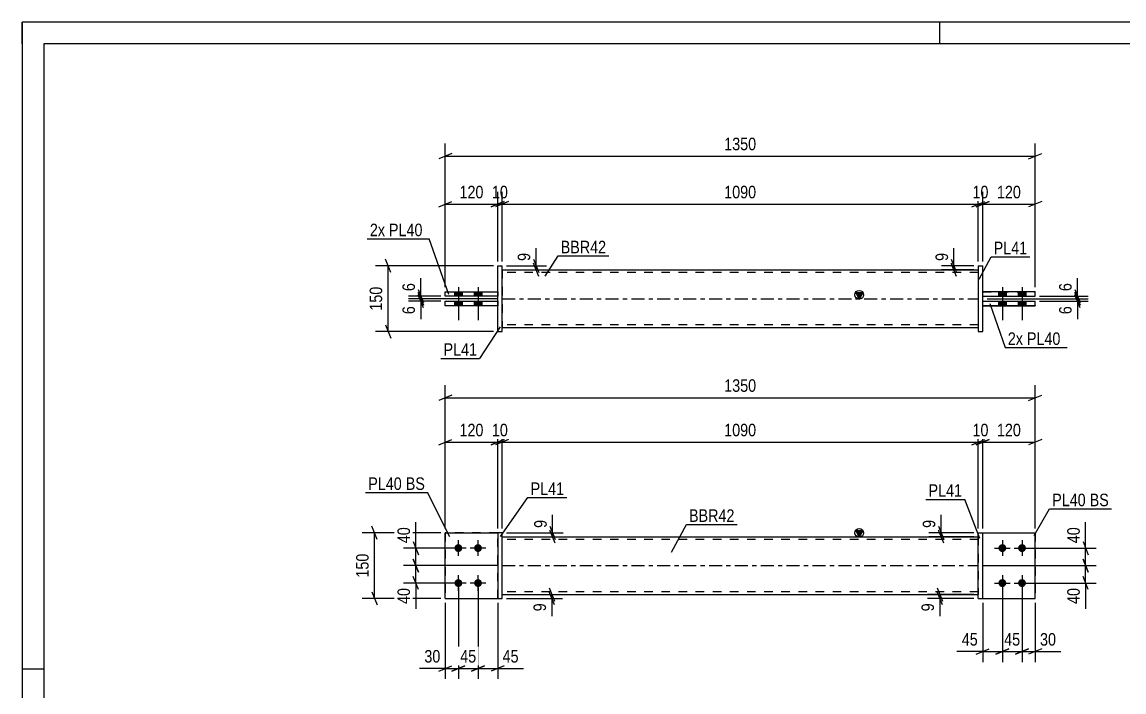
# Model space of a CAD drawing. Header units: millimetres. Extents: x 0 to 420, y 0 to 297.
# Drawn here: x 0 to 252.1, y 143.8 to 297 of the extents above; entities that cross this region are included whole.
import ezdxf

# ---------------------------------------------------------------- set-up
doc = ezdxf.new("R2010")
doc.units = ezdxf.units.MM
doc.linetypes.add('DXK_LINE_DOT2', pattern=[3.9198, 1.9599, -1.9599])
doc.linetypes.add('DXK_LINE_DOT3', pattern=[5.9187, 2.979, -0.9799, 0.9799, -0.9799])
doc.styles.add('Arial Narrow', font='ARIALN.TTF', dxfattribs={"height": 0.2})

# ---------------------------------------------------------------- blocks, each defined once
blk = doc.blocks.new('Unknown-581592588-1127')
at = {"color": 5, "linetype": 'Continuous'}
for p, q in [((420, 297), (0, 297)), ((0, 297), (0, 0)), ((0, 292), (0, 297)), ((210, 292), (210, 297)), ((415, 292), (5, 292)), ((5, 292), (5, 5)), ((5, 149), (0, 149))]:
    blk.add_line(p, q, dxfattribs=at)
blk = doc.blocks.new('Part-581592588-1392 - 1364')
at = {"color": 2, "linetype": 'Continuous'}
for p, q in [((218.81, 180.2), (219.81, 180.2)), ((218.81, 165.2), (218.81, 180.2)), ((219.81, 165.2), (219.81, 180.2)), ((218.81, 165.2), (219.81, 165.2)), ((218.81, 165.2), (219.81, 165.2))]:
    blk.add_line(p, q, dxfattribs=at)
at = {"color": 7, "linetype": 'DXK_LINE_DOT2'}
for p, q in [((218.81, 180.2), (219.81, 180.2)), ((218.81, 165.2), (218.81, 165.2)), ((219.81, 165.2), (219.81, 165.2)), ((219.81, 165.2), (219.81, 165.2))]:
    blk.add_line(p, q, dxfattribs=at)
blk = doc.blocks.new('Bolt-581592588-1403 - 1364')
at = {"linetype": 'Continuous'}
for points in [[(99.84, 175.8, -1), (99.84, 177.6, -1)], [(104.34, 175.8, -1), (104.34, 177.6, -1)], [(99.84, 167.8, -1), (99.84, 169.6, -1)], [(104.34, 167.8, -1), (104.34, 169.6, -1)]]:
    blk.add_hatch(color=1, dxfattribs=at).paths.add_polyline_path(points)
at = {"color": 1, "linetype": 'Continuous'}
for p, q in [((101.64, 176.7), (98.04, 176.7)), ((99.84, 174.9), (99.84, 178.5)), ((106.14, 176.7), (102.54, 176.7)), ((104.34, 174.9), (104.34, 178.5)), ((99.84, 166.9), (99.84, 170.5)), ((104.34, 166.9), (104.34, 170.5)), ((101.64, 168.7), (98.04, 168.7)), ((106.14, 168.7), (102.54, 168.7))]:
    blk.add_line(p, q, dxfattribs=at)
blk = doc.blocks.new('Bolt-581592588-1404 - 1364')
at = {"linetype": 'Continuous'}
for points in [[(224.31, 177.6), (224.5, 177.58), (224.68, 177.52), (224.84, 177.43), (224.98, 177.3), (225.09, 177.15), (225.16, 176.98), (225.2, 176.79), (225.2, 176.6), (225.16, 176.42), (225.09, 176.25), (224.98, 176.1), (224.84, 175.97), (224.68, 175.88), (224.5, 175.82), (224.31, 175.8), (224.12, 175.82), (223.94, 175.88), (223.78, 175.97), (223.64, 176.1), (223.53, 176.25), (223.45, 176.42), (223.41, 176.6), (223.41, 176.79), (223.45, 176.98), (223.53, 177.15), (223.64, 177.3), (223.78, 177.43), (223.94, 177.52), (224.12, 177.58)], [(228.81, 177.6), (229, 177.58), (229.18, 177.52), (229.34, 177.43), (229.48, 177.3), (229.59, 177.15), (229.66, 176.98), (229.7, 176.79), (229.7, 176.6), (229.66, 176.42), (229.59, 176.25), (229.48, 176.1), (229.34, 175.97), (229.18, 175.88), (229, 175.82), (228.81, 175.8), (228.62, 175.82), (228.44, 175.88), (228.28, 175.97), (228.14, 176.1), (228.03, 176.25), (227.95, 176.42), (227.91, 176.6), (227.91, 176.79), (227.95, 176.98), (228.03, 177.15), (228.14, 177.3), (228.28, 177.43), (228.44, 177.52), (228.62, 177.58)], [(224.31, 169.6), (224.5, 169.58), (224.68, 169.52), (224.84, 169.43), (224.98, 169.3), (225.09, 169.15), (225.16, 168.98), (225.2, 168.79), (225.2, 168.6), (225.16, 168.42), (225.09, 168.25), (224.98, 168.1), (224.84, 167.97), (224.68, 167.88), (224.5, 167.82), (224.31, 167.8), (224.12, 167.82), (223.94, 167.88), (223.78, 167.97), (223.64, 168.1), (223.53, 168.25), (223.45, 168.42), (223.41, 168.6), (223.41, 168.79), (223.45, 168.98), (223.53, 169.15), (223.64, 169.3), (223.78, 169.43), (223.94, 169.52), (224.12, 169.58)], [(228.81, 169.6), (229, 169.58), (229.18, 169.52), (229.34, 169.43), (229.48, 169.3), (229.59, 169.15), (229.66, 168.98), (229.7, 168.79), (229.7, 168.6), (229.66, 168.42), (229.59, 168.25), (229.48, 168.1), (229.34, 167.97), (229.18, 167.88), (229, 167.82), (228.81, 167.8), (228.62, 167.82), (228.44, 167.88), (228.28, 167.97), (228.14, 168.1), (228.03, 168.25), (227.95, 168.42), (227.91, 168.6), (227.91, 168.79), (227.95, 168.98), (228.03, 169.15), (228.14, 169.3), (228.28, 169.43), (228.44, 169.52), (228.62, 169.58)]]:
    blk.add_hatch(color=1, dxfattribs=at).paths.add_polyline_path(points)
at = {"color": 1, "linetype": 'Continuous'}
for p, q in [((222.51, 176.7), (226.11, 176.7)), ((224.31, 178.5), (224.31, 174.9)), ((227.01, 176.7), (230.61, 176.7)), ((228.81, 178.5), (228.81, 174.9)), ((224.31, 170.5), (224.31, 166.9)), ((228.81, 170.5), (228.81, 166.9)), ((222.51, 168.7), (226.11, 168.7)), ((227.01, 168.7), (230.61, 168.7))]:
    blk.add_line(p, q, dxfattribs=at)
blk = doc.blocks.new('Part-581592588-1409 - 1364')
at = {"color": 2, "linetype": 'Continuous'}
for p, q in [((109.84, 180.2), (108.84, 180.2)), ((108.84, 180.2), (108.84, 165.2)), ((109.84, 165.2), (109.84, 180.2)), ((108.84, 165.2), (109.84, 165.2))]:
    blk.add_line(p, q, dxfattribs=at)
blk = doc.blocks.new('Part-581592588-1424 - 1364')
at = {"color": 7, "linetype": 'DXK_LINE_DOT2'}
for p, q in [((108.84, 180.2), (96.84, 180.2)), ((96.84, 180.2), (96.84, 165.2)), ((108.84, 165.2), (108.84, 180.2)), ((96.84, 165.2), (108.84, 165.2))]:
    blk.add_line(p, q, dxfattribs=at)
blk = doc.blocks.new('Part-581592588-1429 - 1364')
at = {"color": 2, "linetype": 'Continuous'}
for p, q in [((96.84, 165.2), (96.84, 180.2)), ((96.84, 180.2), (108.84, 180.2)), ((96.84, 165.2), (108.84, 165.2))]:
    blk.add_line(p, q, dxfattribs=at)
at = {"color": 7, "linetype": 'DXK_LINE_DOT2'}
blk.add_line((108.84, 165.2), (108.84, 180.2), dxfattribs=at)
blk = doc.blocks.new('Part-581592588-1444 - 1364')
at = {"linetype": 'Continuous'}
blk.add_hatch(color=2, dxfattribs=at).paths.add_polyline_path([(191.57, 179.3), (190.77, 180.7), (192.37, 180.7)])
at = {"color": 2, "linetype": 'Continuous'}
for p, q in [((109.84, 179.3), (218.81, 179.3)), ((191.57, 179.3), (190.77, 180.7)), ((190.77, 180.7), (192.37, 180.7)), ((192.37, 180.7), (191.57, 179.3)), ((109.84, 166.1), (218.81, 166.1))]:
    blk.add_line(p, q, dxfattribs=at)
at = {"color": 7, "linetype": 'DXK_LINE_DOT2'}
for p, q in [((109.84, 166.1), (109.84, 179.3)), ((218.81, 179.3), (218.81, 166.1)), ((218.81, 178.7), (109.84, 178.7)), ((218.81, 166.7), (109.84, 166.7))]:
    blk.add_line(p, q, dxfattribs=at)
at = {"color": 7, "linetype": 'DXK_LINE_DOT3'}
blk.add_line((109.84, 172.7), (218.81, 172.7), dxfattribs=at)
at = {"color": 2, "linetype": 'Continuous'}
blk.add_circle((191.57, 180.2), 1, dxfattribs=at)
blk = doc.blocks.new('Part-581592588-1449 - 1364')
at = {"color": 2, "linetype": 'Continuous'}
for p, q in [((219.81, 180.2), (231.81, 180.2)), ((231.81, 180.2), (231.81, 180.2)), ((231.81, 165.2), (231.81, 180.2)), ((219.81, 165.2), (231.81, 165.2))]:
    blk.add_line(p, q, dxfattribs=at)
at = {"color": 7, "linetype": 'DXK_LINE_DOT2'}
for p, q in [((219.81, 180.2), (231.81, 180.2)), ((219.81, 165.2), (219.81, 180.2)), ((219.81, 165.2), (219.81, 165.2)), ((219.81, 165.2), (231.81, 165.2))]:
    blk.add_line(p, q, dxfattribs=at)
blk = doc.blocks.new('Part-581592588-1454 - 1364')
at = {"color": 7, "linetype": 'DXK_LINE_DOT2'}
for p, q in [((219.81, 180.2), (231.81, 180.2)), ((219.81, 165.2), (219.81, 180.2)), ((219.81, 180.2), (231.81, 180.2)), ((231.81, 180.2), (231.81, 180.2)), ((231.81, 180.2), (231.81, 165.2)), ((219.81, 165.2), (219.81, 165.2)), ((219.81, 165.2), (231.81, 165.2)), ((219.81, 165.2), (231.81, 165.2))]:
    blk.add_line(p, q, dxfattribs=at)
blk = doc.blocks.new('Part-581592588-1786 - 1771')
at = {"color": 2, "linetype": 'Continuous'}
for p, q in [((96.84, 234.34), (96.84, 235.34)), ((96.84, 235.34), (108.84, 235.34)), ((108.84, 235.34), (108.84, 234.34)), ((108.84, 234.34), (96.84, 234.34))]:
    blk.add_line(p, q, dxfattribs=at)
blk = doc.blocks.new('Part-581592588-1781 - 1771')
at = {"color": 2, "linetype": 'Continuous'}
for p, q in [((108.84, 226.24), (108.84, 241.24)), ((108.84, 241.24), (109.84, 241.24)), ((109.84, 226.24), (109.84, 241.24)), ((108.84, 226.24), (109.84, 226.24))]:
    blk.add_line(p, q, dxfattribs=at)
blk = doc.blocks.new('Part-581592588-1791 - 1771')
at = {"color": 2, "linetype": 'Continuous'}
for p, q in [((96.84, 233.14), (108.84, 233.14)), ((96.84, 232.14), (96.84, 233.14)), ((108.84, 232.14), (96.84, 232.14)), ((108.84, 233.14), (108.84, 232.14))]:
    blk.add_line(p, q, dxfattribs=at)
blk = doc.blocks.new('Bolt-581592588-1775 - 1771')
at = {"linetype": 'Continuous'}
for points in [[(98.94, 234.34), (100.74, 234.34), (100.74, 235.34), (98.94, 235.34)], [(98.94, 234.34), (100.74, 234.34), (100.74, 235.34), (98.94, 235.34)], [(103.44, 234.34), (105.24, 234.34), (105.24, 235.34), (103.44, 235.34)], [(103.44, 234.34), (105.24, 234.34), (105.24, 235.34), (103.44, 235.34)], [(98.94, 232.14), (100.74, 232.14), (100.74, 233.14), (98.94, 233.14)], [(98.94, 232.14), (100.74, 232.14), (100.74, 233.14), (98.94, 233.14)], [(103.44, 232.14), (105.24, 232.14), (105.24, 233.14), (103.44, 233.14)], [(103.44, 232.14), (105.24, 232.14), (105.24, 233.14), (103.44, 233.14)]]:
    blk.add_hatch(color=1, dxfattribs=at).paths.add_polyline_path(points)
at = {"color": 1, "linetype": 'Continuous'}
for p, q in [((98.94, 235.34), (98.94, 234.34)), ((98.94, 235.34), (98.94, 234.34)), ((99.84, 236.34), (99.84, 228.84)), ((99.84, 236.34), (99.84, 228.84)), ((100.74, 235.34), (100.74, 234.34)), ((100.74, 235.34), (100.74, 234.34)), ((103.44, 235.34), (103.44, 234.34)), ((103.44, 235.34), (103.44, 234.34)), ((104.34, 236.34), (104.34, 228.84)), ((104.34, 236.34), (104.34, 228.84)), ((105.24, 235.34), (105.24, 234.34)), ((105.24, 235.34), (105.24, 234.34)), ((98.94, 233.14), (98.94, 232.14)), ((98.94, 233.14), (98.94, 232.14)), ((100.74, 233.14), (100.74, 232.14)), ((100.74, 233.14), (100.74, 232.14)), ((103.44, 233.14), (103.44, 232.14)), ((103.44, 233.14), (103.44, 232.14)), ((105.24, 233.14), (105.24, 232.14)), ((105.24, 233.14), (105.24, 232.14))]:
    blk.add_line(p, q, dxfattribs=at)
blk = doc.blocks.new('Bolt-581592588-1776 - 1771')
at = {"linetype": 'Continuous'}
for points in [[(225.21, 235.35), (223.41, 235.35), (223.41, 234.35), (225.21, 234.35)], [(225.21, 235.34), (223.41, 235.34), (223.41, 234.34), (225.21, 234.34)], [(229.71, 235.35), (227.91, 235.35), (227.91, 234.35), (229.71, 234.35)], [(229.71, 235.34), (227.91, 235.34), (227.91, 234.34), (229.71, 234.34)], [(225.21, 233.15), (223.41, 233.15), (223.41, 232.15), (225.21, 232.15)], [(225.21, 233.14), (223.41, 233.14), (223.41, 232.14), (225.21, 232.14)], [(229.71, 233.15), (227.91, 233.15), (227.91, 232.15), (229.71, 232.15)], [(229.71, 233.14), (227.91, 233.14), (227.91, 232.14), (229.71, 232.14)]]:
    blk.add_hatch(color=1, dxfattribs=at).paths.add_polyline_path(points)
at = {"color": 1, "linetype": 'Continuous'}
for p, q in [((223.41, 235.35), (223.41, 234.35)), ((223.41, 235.34), (223.41, 234.34)), ((224.31, 236.35), (224.31, 228.85)), ((224.31, 236.34), (224.31, 228.84)), ((225.21, 235.35), (225.21, 234.35)), ((225.21, 235.34), (225.21, 234.34)), ((227.91, 235.35), (227.91, 234.35)), ((227.91, 235.34), (227.91, 234.34)), ((228.81, 236.35), (228.81, 228.85)), ((228.81, 236.34), (228.81, 228.84)), ((229.71, 235.35), (229.71, 234.35)), ((229.71, 235.34), (229.71, 234.34)), ((223.41, 233.15), (223.41, 232.15)), ((223.41, 233.14), (223.41, 232.14)), ((225.21, 233.15), (225.21, 232.15)), ((225.21, 233.14), (225.21, 232.14)), ((227.91, 233.15), (227.91, 232.15)), ((227.91, 233.14), (227.91, 232.14)), ((229.71, 233.15), (229.71, 232.15)), ((229.71, 233.14), (229.71, 232.14))]:
    blk.add_line(p, q, dxfattribs=at)
blk = doc.blocks.new('Part-581592588-1796 - 1771')
at = {"color": 2, "linetype": 'Continuous'}
for p, q in [((218.81, 241.25), (218.81, 226.25)), ((218.81, 241.25), (219.81, 241.25)), ((219.81, 226.25), (219.81, 241.25)), ((218.81, 226.25), (219.81, 226.25)), ((218.81, 226.24), (219.81, 226.24))]:
    blk.add_line(p, q, dxfattribs=at)
at = {"color": 7, "linetype": 'DXK_LINE_DOT2'}
for p, q in [((218.81, 241.24), (218.81, 241.25)), ((218.81, 241.24), (219.81, 241.24)), ((218.81, 226.25), (218.81, 226.24)), ((219.81, 226.24), (219.81, 226.25)), ((219.81, 226.25), (219.81, 226.24))]:
    blk.add_line(p, q, dxfattribs=at)
blk = doc.blocks.new('Part-581592588-1801 - 1771')
at = {"linetype": 'Continuous'}
blk.add_hatch(color=2, dxfattribs=at).paths.add_polyline_path([(191.57, 233.74), (190.77, 235.14), (192.37, 235.14)])
at = {"color": 2, "linetype": 'Continuous'}
for p, q in [((109.84, 240.34), (218.81, 240.34)), ((191.57, 233.74), (190.77, 235.14)), ((190.77, 235.14), (192.37, 235.14)), ((192.37, 235.14), (191.57, 233.74)), ((109.84, 227.14), (218.81, 227.14))]:
    blk.add_line(p, q, dxfattribs=at)
at = {"color": 7, "linetype": 'DXK_LINE_DOT2'}
for p, q in [((109.84, 240.34), (109.84, 227.14)), ((218.81, 239.74), (109.84, 239.74)), ((218.81, 240.34), (218.81, 227.14)), ((218.81, 227.74), (109.84, 227.74))]:
    blk.add_line(p, q, dxfattribs=at)
at = {"color": 7, "linetype": 'DXK_LINE_DOT3'}
blk.add_line((109.84, 233.74), (218.81, 233.74), dxfattribs=at)
at = {"color": 2, "linetype": 'Continuous'}
blk.add_circle((191.57, 234.64), 1, dxfattribs=at)
blk = doc.blocks.new('Part-581592588-1806 - 1771')
at = {"color": 2, "linetype": 'Continuous'}
for p, q in [((219.81, 233.15), (231.81, 233.15)), ((219.81, 232.15), (219.81, 233.15)), ((219.81, 232.15), (231.81, 232.15)), ((219.81, 232.14), (231.81, 232.14)), ((231.81, 232.15), (231.81, 233.15))]:
    blk.add_line(p, q, dxfattribs=at)
at = {"color": 7, "linetype": 'DXK_LINE_DOT2'}
for p, q in [((219.81, 233.14), (231.81, 233.14)), ((219.81, 232.14), (219.81, 232.15)), ((231.81, 232.15), (231.81, 232.14)), ((231.81, 232.14), (231.81, 232.15))]:
    blk.add_line(p, q, dxfattribs=at)
blk = doc.blocks.new('Part-581592588-1811 - 1771')
at = {"color": 2, "linetype": 'Continuous'}
for p, q in [((219.81, 235.35), (231.81, 235.35)), ((219.81, 234.35), (219.81, 235.35)), ((231.81, 234.35), (231.81, 235.35)), ((219.81, 234.35), (231.81, 234.35)), ((219.81, 234.34), (231.81, 234.34))]:
    blk.add_line(p, q, dxfattribs=at)
at = {"color": 7, "linetype": 'DXK_LINE_DOT2'}
for p, q in [((219.81, 235.34), (231.81, 235.34)), ((219.81, 234.34), (219.81, 234.35)), ((231.81, 234.35), (231.81, 234.34)), ((231.81, 234.34), (231.81, 234.35))]:
    blk.add_line(p, q, dxfattribs=at)
blk = doc.blocks.new('StraightDimension-581592588-1456 - 1364')
at = {"color": 7, "linetype": 'Continuous'}
for p, q in [((209.71, 181.7), (210.91, 178.7)), ((217.81, 180.2), (207.46, 180.2)), ((217.81, 179.3), (207.46, 179.3)), ((210.91, 177.8), (209.71, 180.8)), ((210.31, 179.3), (210.31, 180.2))]:
    blk.add_line(p, q, dxfattribs=at)
at = {"color": 0}
blk.add_wipeout([(209.56, 183.75), (205.36, 183.75), (205.36, 180.72), (209.56, 180.72)], dxfattribs=at)
at = {"color": 7, "linetype": 'Continuous'}
blk.add_line((210.31, 180.2), (210.31, 184.28), dxfattribs=at)
blk.add_line((210.31, 180.2), (210.31, 184.28), dxfattribs=at)
at = {"color": 3, "style": 'Arial Narrow'}
blk.add_text('9', height=2.86, rotation=90.0002, dxfattribs=at).set_placement((208.96, 181.32))
blk = doc.blocks.new('StraightDimension-581592588-1467 - 1364')
at = {"color": 7, "linetype": 'Continuous'}
for p, q in [((229.81, 176.7), (245.77, 176.7)), ((242.77, 178.2), (243.97, 175.2)), ((243.37, 172.7), (243.37, 176.7)), ((243.97, 171.2), (242.77, 174.2)), ((219.81, 172.7), (245.77, 172.7))]:
    blk.add_line(p, q, dxfattribs=at)
at = {"color": 0}
blk.add_wipeout([(242.62, 182.08), (238.42, 182.08), (238.42, 177.22), (242.62, 177.22)], dxfattribs=at)
at = {"color": 7, "linetype": 'Continuous'}
blk.add_line((243.37, 176.7), (243.37, 182.6), dxfattribs=at)
blk.add_line((243.37, 176.7), (243.37, 182.6), dxfattribs=at)
at = {"color": 3, "style": 'Arial Narrow'}
blk.add_text('40', height=2.863, rotation=90.0002, dxfattribs=at).set_placement((242.02, 177.82))
blk = doc.blocks.new('StraightDimension-581592588-1718 - 1364')
at = {"color": 7, "linetype": 'Continuous'}
for p, q in [((96.84, 181.2), (96.84, 203.77)), ((108.84, 181.2), (108.84, 203.77)), ((95.34, 200.32), (98.34, 201.52)), ((96.84, 200.92), (108.84, 200.92)), ((110.34, 201.52), (107.34, 200.32))]:
    blk.add_line(p, q, dxfattribs=at)
at = {"color": 0}
blk.add_wipeout([(106.18, 201.67), (106.18, 205.87), (99.5, 205.87), (99.5, 201.67)], dxfattribs=at)
at = {"color": 3, "style": 'Arial Narrow'}
blk.add_text('120', height=2.863, dxfattribs=at).set_placement((100.1, 202.27))
blk = doc.blocks.new('StraightDimension-581592588-1590 - 1364')
at = {"color": 7, "linetype": 'Continuous'}
for p, q in [((120.8, 181.7), (122, 178.7)), ((110.84, 180.2), (123.8, 180.2)), ((110.84, 179.3), (123.8, 179.3)), ((122, 177.8), (120.8, 180.8)), ((121.4, 179.3), (121.4, 180.2))]:
    blk.add_line(p, q, dxfattribs=at)
at = {"color": 0}
blk.add_wipeout([(120.65, 183.75), (116.45, 183.75), (116.45, 180.72), (120.65, 180.72)], dxfattribs=at)
at = {"color": 7, "linetype": 'Continuous'}
blk.add_line((121.4, 180.2), (121.4, 184.28), dxfattribs=at)
blk.add_line((121.4, 180.2), (121.4, 184.28), dxfattribs=at)
at = {"color": 3, "style": 'Arial Narrow'}
blk.add_text('9', height=2.86, rotation=90.0002, dxfattribs=at).set_placement((120.05, 181.32))
blk = doc.blocks.new('StraightDimension-581592588-1599 - 1364')
at = {"color": 7, "linetype": 'Continuous'}
for p, q in [((120.64, 167.6), (121.84, 164.6)), ((121.84, 163.7), (120.64, 166.7)), ((110.84, 166.1), (123.64, 166.1)), ((110.84, 165.2), (123.64, 165.2)), ((121.24, 165.2), (121.24, 166.1))]:
    blk.add_line(p, q, dxfattribs=at)
at = {"color": 0}
blk.add_wipeout([(120.49, 164.67), (116.29, 164.67), (116.29, 161.65), (120.49, 161.65)], dxfattribs=at)
at = {"color": 7, "linetype": 'Continuous'}
blk.add_line((121.24, 165.2), (121.24, 161.12), dxfattribs=at)
blk.add_line((121.24, 165.2), (121.24, 161.12), dxfattribs=at)
at = {"color": 3, "style": 'Arial Narrow'}
blk.add_text('9', height=2.86, rotation=90.0002, dxfattribs=at).set_placement((119.89, 162.25))
blk = doc.blocks.new('StraightDimension-581592588-1530 - 1364')
at = {"color": 7, "linetype": 'Continuous'}
for p, q in [((224.31, 167.7), (224.31, 150.65)), ((228.81, 167.7), (228.81, 150.65)), ((222.81, 152.45), (225.81, 153.65)), ((224.31, 153.05), (228.81, 153.05)), ((230.31, 153.65), (227.31, 152.45))]:
    blk.add_line(p, q, dxfattribs=at)
at = {"color": 0}
blk.add_wipeout([(228.99, 153.8), (228.99, 158), (224.13, 158), (224.13, 153.8)], dxfattribs=at)
at = {"color": 3, "style": 'Arial Narrow'}
blk.add_text('45', height=2.863, dxfattribs=at).set_placement((224.73, 154.4))
blk = doc.blocks.new('StraightDimension-581592588-1540 - 1364')
at = {"color": 7, "linetype": 'Continuous'}
for p, q in [((228.81, 167.7), (228.81, 150.65)), ((231.81, 164.2), (231.81, 150.65)), ((227.31, 152.45), (230.31, 153.65)), ((228.81, 153.05), (231.81, 153.05)), ((233.31, 153.65), (230.31, 152.45))]:
    blk.add_line(p, q, dxfattribs=at)
at = {"color": 0}
blk.add_wipeout([(237.19, 153.8), (237.19, 158), (232.33, 158), (232.33, 153.8)], dxfattribs=at)
at = {"color": 7, "linetype": 'Continuous'}
blk.add_line((231.81, 153.05), (237.72, 153.05), dxfattribs=at)
blk.add_line((231.81, 153.05), (237.72, 153.05), dxfattribs=at)
at = {"color": 3, "style": 'Arial Narrow'}
blk.add_text('30', height=2.863, dxfattribs=at).set_placement((232.93, 154.4))
blk = doc.blocks.new('StraightDimension-581592588-1653 - 1364')
at = {"color": 7, "linetype": 'Continuous'}
for p, q in [((219.81, 181.2), (219.81, 203.77)), ((231.81, 181.2), (231.81, 203.77)), ((218.31, 200.32), (221.31, 201.52)), ((219.81, 200.92), (231.81, 200.92)), ((233.31, 201.52), (230.31, 200.32))]:
    blk.add_line(p, q, dxfattribs=at)
at = {"color": 0}
blk.add_wipeout([(229.15, 201.67), (229.15, 205.87), (222.47, 205.87), (222.47, 201.67)], dxfattribs=at)
at = {"color": 3, "style": 'Arial Narrow'}
blk.add_text('120', height=2.863, dxfattribs=at).set_placement((223.07, 202.27))
blk = doc.blocks.new('StraightDimension-581592588-1692 - 1364')
at = {"color": 7, "linetype": 'Continuous'}
for p, q in [((109.84, 181.2), (109.84, 203.77)), ((218.81, 181.2), (218.81, 203.77)), ((111.34, 201.52), (108.34, 200.32)), ((109.84, 200.92), (218.81, 200.92)), ((217.31, 200.32), (220.31, 201.52))]:
    blk.add_line(p, q, dxfattribs=at)
at = {"color": 0}
blk.add_wipeout([(168.58, 201.67), (168.58, 205.87), (160.07, 205.87), (160.07, 201.67)], dxfattribs=at)
at = {"color": 3, "style": 'Arial Narrow'}
blk.add_text('1090', height=2.863, dxfattribs=at).set_placement((160.67, 202.27))
blk = doc.blocks.new('StraightDimension-581592588-1628 - 1364')
at = {"color": 7, "linetype": 'Continuous'}
for p, q in [((99.84, 167.7), (99.84, 146.78)), ((96.84, 164.2), (96.84, 146.78)), ((95.34, 148.58), (98.34, 149.78)), ((96.84, 149.18), (99.84, 149.18)), ((101.34, 149.78), (98.34, 148.58))]:
    blk.add_line(p, q, dxfattribs=at)
at = {"color": 0}
blk.add_wipeout([(96.31, 149.93), (96.31, 154.13), (91.46, 154.13), (91.46, 149.93)], dxfattribs=at)
at = {"color": 7, "linetype": 'Continuous'}
blk.add_line((96.84, 149.18), (90.93, 149.18), dxfattribs=at)
blk.add_line((96.84, 149.18), (90.93, 149.18), dxfattribs=at)
at = {"color": 3, "style": 'Arial Narrow'}
blk.add_text('30', height=2.863, dxfattribs=at).set_placement((92.06, 150.53))
blk = doc.blocks.new('StraightDimension-581592588-1486 - 1364')
at = {"color": 7, "linetype": 'Continuous'}
for p, q in [((242.77, 174.2), (243.97, 171.2)), ((219.81, 172.7), (245.77, 172.7)), ((243.37, 168.7), (243.37, 172.7)), ((243.97, 167.2), (242.77, 170.2)), ((229.81, 168.7), (245.77, 168.7))]:
    blk.add_line(p, q, dxfattribs=at)
at = {"color": 0}
blk.add_wipeout([(242.62, 168.17), (238.42, 168.17), (238.42, 163.32), (242.62, 163.32)], dxfattribs=at)
at = {"color": 7, "linetype": 'Continuous'}
blk.add_line((243.37, 168.7), (243.37, 162.79), dxfattribs=at)
blk.add_line((243.37, 168.7), (243.37, 162.79), dxfattribs=at)
at = {"color": 3, "style": 'Arial Narrow'}
blk.add_text('40', height=2.863, rotation=90.0002, dxfattribs=at).set_placement((242.02, 163.92))
blk = doc.blocks.new('StraightDimension-581592588-1500 - 1364')
at = {"color": 7, "linetype": 'Continuous'}
for p, q in [((81.26, 178.7), (80.06, 181.7)), ((95.84, 180.2), (77.81, 180.2)), ((80.66, 165.2), (80.66, 180.2)), ((80.06, 166.7), (81.26, 163.7)), ((95.84, 165.2), (77.81, 165.2))]:
    blk.add_line(p, q, dxfattribs=at)
at = {"color": 0}
blk.add_wipeout([(79.91, 176.04), (75.71, 176.04), (75.71, 169.36), (79.91, 169.36)], dxfattribs=at)
at = {"color": 3, "style": 'Arial Narrow'}
blk.add_text('150', height=2.863, rotation=90.0002, dxfattribs=at).set_placement((79.31, 169.96))
blk = doc.blocks.new('StraightDimension-581592588-1514 - 1364')
at = {"color": 7, "linetype": 'Continuous'}
for p, q in [((224.31, 167.7), (224.31, 150.65)), ((219.81, 164.2), (219.81, 150.65)), ((218.31, 152.45), (221.31, 153.65)), ((219.81, 153.05), (224.31, 153.05)), ((225.81, 153.65), (222.81, 152.45))]:
    blk.add_line(p, q, dxfattribs=at)
at = {"color": 0}
blk.add_wipeout([(219.28, 153.8), (219.28, 158), (214.43, 158), (214.43, 153.8)], dxfattribs=at)
at = {"color": 7, "linetype": 'Continuous'}
blk.add_line((219.81, 153.05), (213.9, 153.05), dxfattribs=at)
blk.add_line((219.81, 153.05), (213.9, 153.05), dxfattribs=at)
at = {"color": 3, "style": 'Arial Narrow'}
blk.add_text('45', height=2.863, dxfattribs=at).set_placement((215.03, 154.4))
blk = doc.blocks.new('StraightDimension-581592588-1554 - 1364')
at = {"color": 7, "linetype": 'Continuous'}
for p, q in [((209.41, 167.6), (210.61, 164.6)), ((210.61, 163.7), (209.41, 166.7)), ((217.81, 166.1), (207.16, 166.1)), ((217.81, 165.2), (207.16, 165.2)), ((210.01, 165.2), (210.01, 166.1))]:
    blk.add_line(p, q, dxfattribs=at)
at = {"color": 0}
blk.add_wipeout([(209.26, 164.67), (205.06, 164.67), (205.06, 161.65), (209.26, 161.65)], dxfattribs=at)
at = {"color": 7, "linetype": 'Continuous'}
blk.add_line((210.01, 165.2), (210.01, 161.12), dxfattribs=at)
blk.add_line((210.01, 165.2), (210.01, 161.12), dxfattribs=at)
at = {"color": 3, "style": 'Arial Narrow'}
blk.add_text('9', height=2.86, rotation=90.0002, dxfattribs=at).set_placement((208.66, 162.25))
blk = doc.blocks.new('StraightDimension-581592588-1563 - 1364')
at = {"color": 7, "linetype": 'Continuous'}
for p, q in [((98.84, 176.7), (87.27, 176.7)), ((89.52, 178.2), (90.72, 175.2)), ((90.12, 172.7), (90.12, 176.7)), ((90.72, 171.2), (89.52, 174.2)), ((108.84, 172.7), (87.27, 172.7))]:
    blk.add_line(p, q, dxfattribs=at)
at = {"color": 0}
blk.add_wipeout([(89.37, 182.08), (85.17, 182.08), (85.17, 177.22), (89.37, 177.22)], dxfattribs=at)
at = {"color": 7, "linetype": 'Continuous'}
blk.add_line((90.12, 176.7), (90.12, 182.6), dxfattribs=at)
blk.add_line((90.12, 176.7), (90.12, 182.6), dxfattribs=at)
at = {"color": 3, "style": 'Arial Narrow'}
blk.add_text('40', height=2.863, rotation=90.0002, dxfattribs=at).set_placement((88.77, 177.82))
blk = doc.blocks.new('StraightDimension-581592588-1576 - 1364')
at = {"color": 7, "linetype": 'Continuous'}
for p, q in [((89.52, 174.2), (90.72, 171.2)), ((108.84, 172.7), (87.27, 172.7)), ((90.12, 168.7), (90.12, 172.7)), ((90.72, 167.2), (89.52, 170.2)), ((98.84, 168.7), (87.27, 168.7))]:
    blk.add_line(p, q, dxfattribs=at)
at = {"color": 0}
blk.add_wipeout([(89.37, 168.17), (85.17, 168.17), (85.17, 163.32), (89.37, 163.32)], dxfattribs=at)
at = {"color": 7, "linetype": 'Continuous'}
blk.add_line((90.12, 168.7), (90.12, 162.79), dxfattribs=at)
blk.add_line((90.12, 168.7), (90.12, 162.79), dxfattribs=at)
at = {"color": 3, "style": 'Arial Narrow'}
blk.add_text('40', height=2.863, rotation=90.0002, dxfattribs=at).set_placement((88.77, 163.92))
blk = doc.blocks.new('StraightDimension-581592588-1608 - 1364')
at = {"color": 7, "linetype": 'Continuous'}
for p, q in [((104.34, 167.7), (104.34, 146.78)), ((108.84, 164.2), (108.84, 146.78)), ((102.84, 148.58), (105.84, 149.78)), ((104.34, 149.18), (108.84, 149.18)), ((110.34, 149.78), (107.34, 148.58))]:
    blk.add_line(p, q, dxfattribs=at)
at = {"color": 0}
blk.add_wipeout([(114.22, 149.93), (114.22, 154.13), (109.36, 154.13), (109.36, 149.93)], dxfattribs=at)
at = {"color": 7, "linetype": 'Continuous'}
blk.add_line((108.84, 149.18), (114.75, 149.18), dxfattribs=at)
blk.add_line((108.84, 149.18), (114.75, 149.18), dxfattribs=at)
at = {"color": 3, "style": 'Arial Narrow'}
blk.add_text('45', height=2.863, dxfattribs=at).set_placement((109.96, 150.53))
blk = doc.blocks.new('StraightDimension-581592588-1621 - 1364')
at = {"color": 7, "linetype": 'Continuous'}
for p, q in [((99.84, 167.7), (99.84, 146.78)), ((104.34, 167.7), (104.34, 146.78)), ((98.34, 148.58), (101.34, 149.78)), ((99.84, 149.18), (104.34, 149.18)), ((105.84, 149.78), (102.84, 148.58))]:
    blk.add_line(p, q, dxfattribs=at)
at = {"color": 0}
blk.add_wipeout([(104.52, 149.93), (104.52, 154.13), (99.66, 154.13), (99.66, 149.93)], dxfattribs=at)
at = {"color": 3, "style": 'Arial Narrow'}
blk.add_text('45', height=2.863, dxfattribs=at).set_placement((100.26, 150.53))
blk = doc.blocks.new('StraightDimension-581592588-1639 - 1364')
at = {"color": 7, "linetype": 'Continuous'}
for p, q in [((96.84, 181.2), (96.84, 213.94)), ((231.81, 181.2), (231.81, 213.94)), ((98.34, 211.69), (95.34, 210.49)), ((96.84, 211.09), (231.81, 211.09)), ((230.31, 210.49), (233.31, 211.69))]:
    blk.add_line(p, q, dxfattribs=at)
at = {"color": 0}
blk.add_wipeout([(168.58, 211.84), (168.58, 216.04), (160.07, 216.04), (160.07, 211.84)], dxfattribs=at)
at = {"color": 3, "style": 'Arial Narrow'}
blk.add_text('1350', height=2.863, dxfattribs=at).set_placement((160.67, 212.44))
blk = doc.blocks.new('StraightDimension-581592588-1675 - 1364')
at = {"color": 7, "linetype": 'Continuous'}
for p, q in [((218.81, 181.2), (218.81, 203.77)), ((219.81, 181.2), (219.81, 203.77)), ((217.31, 200.32), (220.31, 201.52)), ((221.31, 201.52), (218.31, 200.32)), ((218.81, 200.92), (219.81, 200.92))]:
    blk.add_line(p, q, dxfattribs=at)
at = {"color": 0}
blk.add_wipeout([(221.74, 201.67), (221.74, 205.87), (216.88, 205.87), (216.88, 201.67)], dxfattribs=at)
at = {"color": 3, "style": 'Arial Narrow'}
blk.add_text('10', height=2.863, dxfattribs=at).set_placement((217.48, 202.27))
blk = doc.blocks.new('StraightDimension-581592588-1701 - 1364')
at = {"color": 7, "linetype": 'Continuous'}
for p, q in [((108.84, 181.2), (108.84, 203.77)), ((109.84, 181.2), (109.84, 203.77)), ((107.34, 200.32), (110.34, 201.52)), ((111.34, 201.52), (108.34, 200.32)), ((108.84, 200.92), (109.84, 200.92))]:
    blk.add_line(p, q, dxfattribs=at)
at = {"color": 0}
blk.add_wipeout([(111.77, 201.67), (111.77, 205.87), (106.91, 205.87), (106.91, 201.67)], dxfattribs=at)
at = {"color": 3, "style": 'Arial Narrow'}
blk.add_text('10', height=2.863, dxfattribs=at).set_placement((107.51, 202.27))
blk = doc.blocks.new('StraightDimension-581592588-1824 - 1771')
at = {"color": 7, "linetype": 'Continuous'}
for p, q in [((108.84, 242.24), (108.84, 258.19)), ((109.84, 242.24), (109.84, 258.19)), ((107.34, 254.74), (110.34, 255.94)), ((111.34, 255.94), (108.34, 254.74)), ((108.84, 255.34), (109.84, 255.34))]:
    blk.add_line(p, q, dxfattribs=at)
at = {"color": 0}
blk.add_wipeout([(111.77, 256.09), (111.77, 260.29), (106.91, 260.29), (106.91, 256.09)], dxfattribs=at)
at = {"color": 3, "style": 'Arial Narrow'}
blk.add_text('10', height=2.863, dxfattribs=at).set_placement((107.51, 256.69))
blk = doc.blocks.new('StraightDimension-581592588-1834 - 1771')
at = {"color": 7, "linetype": 'Continuous'}
for p, q in [((96.84, 236.34), (96.84, 258.19)), ((108.84, 242.24), (108.84, 258.19)), ((95.34, 254.74), (98.34, 255.94)), ((96.84, 255.34), (108.84, 255.34)), ((110.34, 255.94), (107.34, 254.74))]:
    blk.add_line(p, q, dxfattribs=at)
at = {"color": 0}
blk.add_wipeout([(106.18, 256.09), (106.18, 260.29), (99.5, 260.29), (99.5, 256.09)], dxfattribs=at)
at = {"color": 3, "style": 'Arial Narrow'}
blk.add_text('120', height=2.863, dxfattribs=at).set_placement((100.1, 256.69))
blk = doc.blocks.new('StraightDimension-581592588-1939 - 1771')
at = {"color": 7, "linetype": 'Continuous'}
for p, q in [((240.91, 235.85), (242.11, 232.85)), ((242.11, 232.24), (240.91, 235.24)), ((220.81, 233.74), (243.91, 233.74)), ((232.81, 234.35), (243.91, 234.35)), ((241.51, 233.74), (241.51, 234.35))]:
    blk.add_line(p, q, dxfattribs=at)
at = {"color": 0}
blk.add_wipeout([(240.76, 237.9), (236.56, 237.9), (236.56, 234.87), (240.76, 234.87)], dxfattribs=at)
at = {"color": 7, "linetype": 'Continuous'}
blk.add_line((241.51, 234.35), (241.51, 238.42), dxfattribs=at)
blk.add_line((241.51, 234.35), (241.51, 238.42), dxfattribs=at)
at = {"color": 3, "style": 'Arial Narrow'}
blk.add_text('6', height=2.86, rotation=90.0002, dxfattribs=at).set_placement((240.16, 235.47))
blk = doc.blocks.new('StraightDimension-581592588-1875 - 1771')
at = {"color": 7, "linetype": 'Continuous'}
for p, q in [((84.35, 239.74), (83.15, 242.74)), ((107.84, 241.24), (80.9, 241.24)), ((83.75, 226.24), (83.75, 241.24)), ((83.15, 227.74), (84.35, 224.74)), ((107.84, 226.24), (80.9, 226.24))]:
    blk.add_line(p, q, dxfattribs=at)
at = {"color": 0}
blk.add_wipeout([(83, 237.09), (78.8, 237.09), (78.8, 230.4), (83, 230.4)], dxfattribs=at)
at = {"color": 3, "style": 'Arial Narrow'}
blk.add_text('150', height=2.863, rotation=90.0002, dxfattribs=at).set_placement((82.4, 231))
blk = doc.blocks.new('StraightDimension-581592588-1813 - 1771')
at = {"color": 7, "linetype": 'Continuous'}
for p, q in [((96.84, 236.34), (96.84, 269.19)), ((231.81, 236.35), (231.81, 269.19)), ((98.34, 266.94), (95.34, 265.74)), ((96.84, 266.34), (231.81, 266.34)), ((230.31, 265.74), (233.31, 266.94))]:
    blk.add_line(p, q, dxfattribs=at)
at = {"color": 0}
blk.add_wipeout([(168.58, 267.09), (168.58, 271.29), (160.07, 271.29), (160.07, 267.09)], dxfattribs=at)
at = {"color": 3, "style": 'Arial Narrow'}
blk.add_text('1350', height=2.863, dxfattribs=at).set_placement((160.67, 267.69))
blk = doc.blocks.new('StraightDimension-581592588-1844 - 1771')
at = {"color": 7, "linetype": 'Continuous'}
for p, q in [((109.84, 242.24), (109.84, 258.19)), ((218.81, 242.24), (218.81, 258.19)), ((111.34, 255.94), (108.34, 254.74)), ((109.84, 255.34), (218.81, 255.34)), ((217.31, 254.74), (220.31, 255.94))]:
    blk.add_line(p, q, dxfattribs=at)
at = {"color": 0}
blk.add_wipeout([(168.58, 256.09), (168.58, 260.29), (160.07, 260.29), (160.07, 256.09)], dxfattribs=at)
at = {"color": 3, "style": 'Arial Narrow'}
blk.add_text('1090', height=2.863, dxfattribs=at).set_placement((160.67, 256.69))
blk = doc.blocks.new('StraightDimension-581592588-1854 - 1771')
at = {"color": 7, "linetype": 'Continuous'}
for p, q in [((218.81, 242.24), (218.81, 258.19)), ((219.81, 242.24), (219.81, 258.19)), ((217.31, 254.74), (220.31, 255.94)), ((221.31, 255.94), (218.31, 254.74)), ((218.81, 255.34), (219.81, 255.34))]:
    blk.add_line(p, q, dxfattribs=at)
at = {"color": 0}
blk.add_wipeout([(221.74, 256.09), (221.74, 260.29), (216.88, 260.29), (216.88, 256.09)], dxfattribs=at)
at = {"color": 3, "style": 'Arial Narrow'}
blk.add_text('10', height=2.863, dxfattribs=at).set_placement((217.48, 256.69))
blk = doc.blocks.new('StraightDimension-581592588-1864 - 1771')
at = {"color": 7, "linetype": 'Continuous'}
for p, q in [((219.81, 242.24), (219.81, 258.19)), ((231.81, 236.35), (231.81, 258.19)), ((218.31, 254.74), (221.31, 255.94)), ((219.81, 255.34), (231.81, 255.34)), ((233.31, 255.94), (230.31, 254.74))]:
    blk.add_line(p, q, dxfattribs=at)
at = {"color": 0}
blk.add_wipeout([(229.15, 256.09), (229.15, 260.29), (222.47, 260.29), (222.47, 256.09)], dxfattribs=at)
at = {"color": 3, "style": 'Arial Narrow'}
blk.add_text('120', height=2.863, dxfattribs=at).set_placement((223.07, 256.69))
blk = doc.blocks.new('StraightDimension-581592588-1886 - 1771')
at = {"color": 7, "linetype": 'Continuous'}
for p, q in [((117.02, 242.74), (118.22, 239.74)), ((110.84, 241.24), (120.02, 241.24)), ((110.84, 240.34), (120.02, 240.34)), ((118.22, 238.84), (117.02, 241.84)), ((117.62, 240.34), (117.62, 241.24))]:
    blk.add_line(p, q, dxfattribs=at)
at = {"color": 0}
blk.add_wipeout([(116.87, 244.8), (112.67, 244.8), (112.67, 241.77), (116.87, 241.77)], dxfattribs=at)
at = {"color": 7, "linetype": 'Continuous'}
blk.add_line((117.62, 241.24), (117.62, 245.32), dxfattribs=at)
blk.add_line((117.62, 241.24), (117.62, 245.32), dxfattribs=at)
at = {"color": 3, "style": 'Arial Narrow'}
blk.add_text('9', height=2.86, rotation=90.0002, dxfattribs=at).set_placement((116.27, 242.37))
blk = doc.blocks.new('StraightDimension-581592588-1897 - 1771')
at = {"color": 7, "linetype": 'Continuous'}
for p, q in [((90.65, 235.84), (91.85, 232.84)), ((91.85, 232.24), (90.65, 235.24)), ((95.84, 234.34), (88.4, 234.34)), ((108.84, 233.74), (88.4, 233.74)), ((91.25, 233.74), (91.25, 234.34))]:
    blk.add_line(p, q, dxfattribs=at)
at = {"color": 0}
blk.add_wipeout([(90.5, 237.9), (86.3, 237.9), (86.3, 234.87), (90.5, 234.87)], dxfattribs=at)
at = {"color": 7, "linetype": 'Continuous'}
blk.add_line((91.25, 234.34), (91.25, 238.42), dxfattribs=at)
blk.add_line((91.25, 234.34), (91.25, 238.42), dxfattribs=at)
at = {"color": 3, "style": 'Arial Narrow'}
blk.add_text('6', height=2.86, rotation=90.0002, dxfattribs=at).set_placement((89.9, 235.47))
blk = doc.blocks.new('StraightDimension-581592588-1913 - 1771')
at = {"color": 7, "linetype": 'Continuous'}
for p, q in [((90.65, 235.24), (91.85, 232.24)), ((91.85, 231.64), (90.65, 234.64)), ((108.84, 233.74), (88.4, 233.74)), ((95.84, 233.14), (88.4, 233.14)), ((91.25, 233.14), (91.25, 233.74))]:
    blk.add_line(p, q, dxfattribs=at)
at = {"color": 0}
blk.add_wipeout([(90.5, 232.62), (86.3, 232.62), (86.3, 229.59), (90.5, 229.59)], dxfattribs=at)
at = {"color": 7, "linetype": 'Continuous'}
blk.add_line((91.25, 233.14), (91.25, 229.07), dxfattribs=at)
blk.add_line((91.25, 233.14), (91.25, 229.07), dxfattribs=at)
at = {"color": 3, "style": 'Arial Narrow'}
blk.add_text('6', height=2.86, rotation=90.0002, dxfattribs=at).set_placement((89.9, 230.19))
blk = doc.blocks.new('StraightDimension-581592588-1930 - 1771')
at = {"color": 7, "linetype": 'Continuous'}
for p, q in [((240.91, 235.24), (242.11, 232.24)), ((242.11, 231.65), (240.91, 234.65)), ((220.81, 233.74), (243.91, 233.74)), ((232.81, 233.15), (243.91, 233.15)), ((241.51, 233.15), (241.51, 233.74))]:
    blk.add_line(p, q, dxfattribs=at)
at = {"color": 0}
blk.add_wipeout([(240.76, 232.62), (236.56, 232.62), (236.56, 229.59), (240.76, 229.59)], dxfattribs=at)
at = {"color": 7, "linetype": 'Continuous'}
blk.add_line((241.51, 233.15), (241.51, 229.07), dxfattribs=at)
blk.add_line((241.51, 233.15), (241.51, 229.07), dxfattribs=at)
at = {"color": 3, "style": 'Arial Narrow'}
blk.add_text('6', height=2.86, rotation=90.0002, dxfattribs=at).set_placement((240.16, 230.19))
blk = doc.blocks.new('StraightDimension-581592588-1949 - 1771')
at = {"color": 7, "linetype": 'Continuous'}
for p, q in [((212.63, 242.74), (213.83, 239.74)), ((217.81, 241.24), (210.38, 241.24)), ((217.81, 240.34), (210.38, 240.34)), ((213.83, 238.84), (212.63, 241.84)), ((213.23, 240.34), (213.23, 241.24))]:
    blk.add_line(p, q, dxfattribs=at)
at = {"color": 0}
blk.add_wipeout([(212.48, 244.8), (208.28, 244.8), (208.28, 241.77), (212.48, 241.77)], dxfattribs=at)
at = {"color": 7, "linetype": 'Continuous'}
blk.add_line((213.23, 241.24), (213.23, 245.32), dxfattribs=at)
blk.add_line((213.23, 241.24), (213.23, 245.32), dxfattribs=at)
at = {"color": 3, "style": 'Arial Narrow'}
blk.add_text('9', height=2.86, rotation=90.0002, dxfattribs=at).set_placement((211.88, 242.37))
blk = doc.blocks.new('Mark-581592588-1387 - 1364')
at = {"color": 0}
blk.add_wipeout([(215.1, 188.44), (215.1, 191.44), (207.42, 191.44), (207.42, 188.44)], dxfattribs=at)
blk.add_wipeout([(215.1, 188.44), (215.1, 191.44), (207.42, 191.44), (207.42, 188.44)], dxfattribs=at)
at = {"color": 30, "linetype": 'Continuous'}
for p in [(206.82, 187.84), (219.14, 178.92)]:
    blk.add_line(p, (215.7, 187.84), dxfattribs=at)
at = {"color": 3, "style": 'Arial Narrow'}
blk.add_text('PL41', height=2.863, dxfattribs=at).set_placement((207.42, 188.44))
blk = doc.blocks.new('Mark-581592588-1405 - 1364')
at = {"color": 0}
blk.add_wipeout([(124.04, 188.85), (124.04, 191.85), (116.37, 191.85), (116.37, 188.85)], dxfattribs=at)
blk.add_wipeout([(124.04, 188.85), (124.04, 191.85), (116.37, 191.85), (116.37, 188.85)], dxfattribs=at)
at = {"color": 30, "linetype": 'Continuous'}
for p, q in [((109.48, 179.39), (115.77, 188.25)), ((115.77, 188.25), (124.64, 188.25))]:
    blk.add_line(p, q, dxfattribs=at)
at = {"color": 3, "style": 'Arial Narrow'}
blk.add_text('PL41', height=2.863, dxfattribs=at).set_placement((116.37, 188.85))
blk = doc.blocks.new('Mark-581592588-1440 - 1364')
at = {"color": 0}
blk.add_wipeout([(163.03, 182.7), (163.03, 185.7), (152.61, 185.7), (152.61, 182.7)], dxfattribs=at)
blk.add_wipeout([(163.03, 182.7), (163.03, 185.7), (152.61, 185.7), (152.61, 182.7)], dxfattribs=at)
at = {"color": 30, "linetype": 'Continuous'}
for p, q in [((148.59, 175.75), (152.01, 182.1)), ((152.01, 182.1), (163.63, 182.1))]:
    blk.add_line(p, q, dxfattribs=at)
at = {"color": 3, "style": 'Arial Narrow'}
blk.add_text('BBR42', height=2.863, dxfattribs=at).set_placement((152.61, 182.7))
blk = doc.blocks.new('MarkSet-581592588-1756 - 1364')
at = {"color": 0}
blk.add_wipeout([(86.9, 190.01), (86.9, 193.01), (79.22, 193.01), (79.22, 190.01)], dxfattribs=at)
blk.add_wipeout([(86.9, 190.01), (86.9, 193.01), (79.22, 193.01), (79.22, 190.01)], dxfattribs=at)
blk.add_wipeout([(92.18, 190.01), (92.18, 193.01), (87.8, 193.01), (87.8, 190.01)], dxfattribs=at)
blk.add_wipeout([(92.18, 190.01), (92.18, 193.01), (87.8, 193.01), (87.8, 190.01)], dxfattribs=at)
at = {"color": 30, "linetype": 'Continuous'}
for p in [(78.62, 189.41), (97.88, 179.26)]:
    blk.add_line(p, (92.78, 189.41), dxfattribs=at)
at = {"color": 3, "style": 'Arial Narrow'}
for s, p in [('PL40', (79.22, 190.01)), ('BS', (87.8, 190.01))]:
    blk.add_text(s, height=2.863, dxfattribs=at).set_placement(p)
blk = doc.blocks.new('MarkSet-581592588-1762 - 1364')
at = {"color": 0}
blk.add_wipeout([(243.39, 186.28), (243.39, 189.28), (235.71, 189.28), (235.71, 186.28)], dxfattribs=at)
blk.add_wipeout([(243.39, 186.28), (243.39, 189.28), (235.71, 189.28), (235.71, 186.28)], dxfattribs=at)
at = {"color": 30, "linetype": 'Continuous'}
blk.add_line((231.61, 179.62), (235.11, 185.68), dxfattribs=at)
at = {"color": 0}
blk.add_wipeout([(248.67, 186.28), (248.67, 189.28), (244.29, 189.28), (244.29, 186.28)], dxfattribs=at)
blk.add_wipeout([(248.67, 186.28), (248.67, 189.28), (244.29, 189.28), (244.29, 186.28)], dxfattribs=at)
at = {"color": 30, "linetype": 'Continuous'}
blk.add_line((235.11, 185.68), (249.27, 185.68), dxfattribs=at)
at = {"color": 3, "style": 'Arial Narrow'}
for s, p in [('PL40', (235.71, 186.28)), ('BS', (244.29, 186.28))]:
    blk.add_text(s, height=2.863, dxfattribs=at).set_placement(p)
blk = doc.blocks.new('Mark-581592588-1777 - 1771')
at = {"color": 0}
blk.add_wipeout([(104.11, 220.69), (104.11, 223.69), (96.44, 223.69), (96.44, 220.69)], dxfattribs=at)
blk.add_wipeout([(104.11, 220.69), (104.11, 223.69), (96.44, 223.69), (96.44, 220.69)], dxfattribs=at)
at = {"color": 30, "linetype": 'Continuous'}
for p in [(109.41, 227.28), (95.84, 220.09)]:
    blk.add_line(p, (104.71, 220.09), dxfattribs=at)
at = {"color": 3, "style": 'Arial Narrow'}
blk.add_text('PL41', height=2.863, dxfattribs=at).set_placement((96.44, 220.69))
blk = doc.blocks.new('Mark-581592588-1792 - 1771')
at = {"color": 0}
blk.add_wipeout([(230, 243.9), (230, 246.9), (222.33, 246.9), (222.33, 243.9)], dxfattribs=at)
blk.add_wipeout([(230, 243.9), (230, 246.9), (222.33, 246.9), (222.33, 243.9)], dxfattribs=at)
at = {"color": 30, "linetype": 'Continuous'}
for p, q in [((219.04, 238.22), (221.73, 243.3)), ((221.73, 243.3), (230.6, 243.3))]:
    blk.add_line(p, q, dxfattribs=at)
at = {"color": 3, "style": 'Arial Narrow'}
blk.add_text('PL41', height=2.863, dxfattribs=at).set_placement((222.33, 243.9))
blk = doc.blocks.new('Mark-581592588-1797 - 1771')
at = {"color": 0}
blk.add_wipeout([(133.66, 244.12), (133.66, 247.12), (123.25, 247.12), (123.25, 244.12)], dxfattribs=at)
blk.add_wipeout([(133.66, 244.12), (133.66, 247.12), (123.25, 247.12), (123.25, 244.12)], dxfattribs=at)
at = {"color": 30, "linetype": 'Continuous'}
for p, q in [((119.72, 238.86), (122.65, 243.52)), ((122.65, 243.52), (134.26, 243.52))]:
    blk.add_line(p, q, dxfattribs=at)
at = {"color": 3, "style": 'Arial Narrow'}
blk.add_text('BBR42', height=2.863, dxfattribs=at).set_placement((123.25, 244.12))
blk = doc.blocks.new('MarkSet-581592588-1981 - 1771')
at = {"color": 30, "linetype": 'Continuous'}
blk.add_line((97.69, 234.73), (93.13, 247.43), dxfattribs=at)
at = {"color": 0}
blk.add_wipeout([(83.06, 248.03), (83.06, 251.03), (79.59, 251.03), (79.59, 248.03)], dxfattribs=at)
blk.add_wipeout([(83.06, 248.03), (83.06, 251.03), (79.59, 251.03), (79.59, 248.03)], dxfattribs=at)
blk.add_wipeout([(91.63, 248.03), (91.63, 251.03), (83.96, 251.03), (83.96, 248.03)], dxfattribs=at)
blk.add_wipeout([(91.63, 248.03), (91.63, 251.03), (83.96, 251.03), (83.96, 248.03)], dxfattribs=at)
at = {"color": 30, "linetype": 'Continuous'}
blk.add_line((78.99, 247.43), (93.13, 247.43), dxfattribs=at)
at = {"color": 3, "style": 'Arial Narrow'}
for s, p in [('2x', (79.59, 248.03)), ('PL40', (83.96, 248.03))]:
    blk.add_text(s, height=2.863, dxfattribs=at).set_placement(p)
blk = doc.blocks.new('MarkSet-581592588-1987 - 1771')
at = {"color": 0}
blk.add_wipeout([(229.03, 223.17), (229.03, 226.17), (225.56, 226.17), (225.56, 223.17)], dxfattribs=at)
blk.add_wipeout([(229.03, 223.17), (229.03, 226.17), (225.56, 226.17), (225.56, 223.17)], dxfattribs=at)
at = {"color": 30, "linetype": 'Continuous'}
blk.add_line((221.43, 232.6), (224.96, 222.57), dxfattribs=at)
at = {"color": 0}
blk.add_wipeout([(237.61, 223.17), (237.61, 226.17), (229.93, 226.17), (229.93, 223.17)], dxfattribs=at)
blk.add_wipeout([(237.61, 223.17), (237.61, 226.17), (229.93, 226.17), (229.93, 223.17)], dxfattribs=at)
at = {"color": 30, "linetype": 'Continuous'}
blk.add_line((224.96, 222.57), (239.11, 222.57), dxfattribs=at)
at = {"color": 3, "style": 'Arial Narrow'}
for s, p in [('2x', (225.56, 223.17)), ('PL40', (229.93, 223.17))]:
    blk.add_text(s, height=2.863, dxfattribs=at).set_placement(p)

msp = doc.modelspace()

# ---------------------------------------------------------------- block references
for name in ['Unknown-581592588-1127', 'Part-581592588-1781 - 1771', 'Part-581592588-1801 - 1771', 'Part-581592588-1796 - 1771', 'Part-581592588-1786 - 1771', 'Bolt-581592588-1775 - 1771', 'Part-581592588-1811 - 1771', 'Bolt-581592588-1776 - 1771', 'Part-581592588-1791 - 1771', 'Part-581592588-1806 - 1771', 'Part-581592588-1424 - 1364', 'Part-581592588-1429 - 1364', 'Part-581592588-1409 - 1364', 'Part-581592588-1444 - 1364', 'Part-581592588-1392 - 1364', 'Part-581592588-1449 - 1364', 'Part-581592588-1454 - 1364', 'Bolt-581592588-1403 - 1364', 'Bolt-581592588-1404 - 1364']:
    msp.add_blockref(name, (0, 0))

# ---------------------------------------------------------------- next in the draw order: block references
for name in ['StraightDimension-581592588-1824 - 1771', 'StraightDimension-581592588-1939 - 1771', 'StraightDimension-581592588-1718 - 1364', 'StraightDimension-581592588-1456 - 1364', 'StraightDimension-581592588-1467 - 1364', 'StraightDimension-581592588-1628 - 1364', 'StraightDimension-581592588-1599 - 1364', 'StraightDimension-581592588-1530 - 1364']:
    msp.add_blockref(name, (0, 0))

# ---------------------------------------------------------------- next in the draw order: block references
for name in ['StraightDimension-581592588-1834 - 1771', 'StraightDimension-581592588-1653 - 1364', 'StraightDimension-581592588-1590 - 1364', 'StraightDimension-581592588-1500 - 1364', 'StraightDimension-581592588-1540 - 1364']:
    msp.add_blockref(name, (0, 0))

# ---------------------------------------------------------------- next in the draw order: block references
for name in ['StraightDimension-581592588-1875 - 1771', 'StraightDimension-581592588-1692 - 1364', 'StraightDimension-581592588-1486 - 1364']:
    msp.add_blockref(name, (0, 0))

# ---------------------------------------------------------------- next in the draw order: block references
for name in ['StraightDimension-581592588-1813 - 1771', 'Mark-581592588-1777 - 1771', 'StraightDimension-581592588-1563 - 1364', 'StraightDimension-581592588-1514 - 1364']:
    msp.add_blockref(name, (0, 0))

# ---------------------------------------------------------------- next in the draw order: block references
for name in ['StraightDimension-581592588-1844 - 1771', 'StraightDimension-581592588-1897 - 1771', 'StraightDimension-581592588-1639 - 1364', 'StraightDimension-581592588-1576 - 1364', 'StraightDimension-581592588-1554 - 1364']:
    msp.add_blockref(name, (0, 0))

# ---------------------------------------------------------------- next in the draw order: block references
for name in ['StraightDimension-581592588-1854 - 1771', 'StraightDimension-581592588-1886 - 1771', 'StraightDimension-581592588-1913 - 1771', 'StraightDimension-581592588-1701 - 1364', 'StraightDimension-581592588-1675 - 1364', 'MarkSet-581592588-1756 - 1364', 'MarkSet-581592588-1762 - 1364', 'Mark-581592588-1440 - 1364', 'StraightDimension-581592588-1608 - 1364']:
    msp.add_blockref(name, (0, 0))

# ---------------------------------------------------------------- next in the draw order: block references
for name in ['StraightDimension-581592588-1864 - 1771', 'MarkSet-581592588-1981 - 1771', 'Mark-581592588-1797 - 1771', 'Mark-581592588-1405 - 1364', 'Mark-581592588-1387 - 1364', 'StraightDimension-581592588-1621 - 1364']:
    msp.add_blockref(name, (0, 0))

# ---------------------------------------------------------------- next in the draw order: block references
for name in ['StraightDimension-581592588-1949 - 1771', 'StraightDimension-581592588-1930 - 1771']:
    msp.add_blockref(name, (0, 0))

# ---------------------------------------------------------------- next in the draw order: block references
for name in ['Mark-581592588-1792 - 1771', 'MarkSet-581592588-1987 - 1771']:
    msp.add_blockref(name, (0, 0))

doc.saveas('drawing.dxf')
